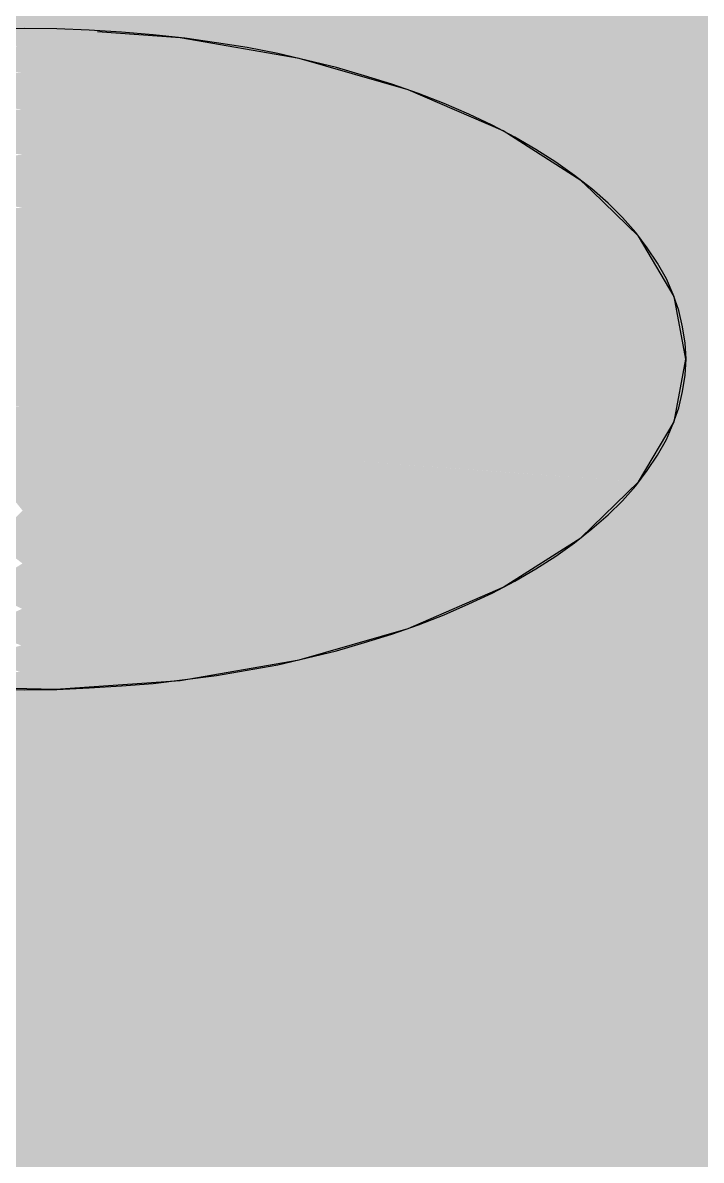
# Model space of a CAD drawing. Extents: x 2108.6 to 2122.7, y 1552.8 to 1562.7.
# Drawn here: x 2120.82063 to 2120.82721, y 1556.80452 to 1556.81553 of the extents above; entities that cross this region are included whole.
import ezdxf

# ---------------------------------------------------------------- set-up
doc = ezdxf.new("R2010")
doc.units = 0
doc.layers.get('0').update_dxf_attribs({"linetype": 'CONTINUOUS'})

# ---------------------------------------------------------------- blocks, each defined once
blk = doc.blocks.new('*U63')
at = {"color": 253, "linetype": 'CONTINUOUS'}
for p, q in [((3547.588, 1190.258), (3545.91, 1190.378)), ((3549.995, 1189.842), (3547.588, 1190.258)), ((3552.201, 1189.206), (3549.995, 1189.842)), ((3554.126, 1188.373), (3552.201, 1189.206)), ((3555.7, 1187.373), (3554.126, 1188.373)), ((3555.925, 1187.155), (3555.7, 1187.373)), ((3556.868, 1186.242), (3555.925, 1187.155)), ((3557.585, 1185.022), (3556.868, 1186.242)), ((3557.827, 1183.755), (3557.585, 1185.022)), ((3557.585, 1182.489), (3557.827, 1183.755)), ((3556.868, 1181.269), (3557.585, 1182.489)), ((3555.7, 1180.138), (3556.868, 1181.269)), ((3554.126, 1179.138), (3555.7, 1180.138)), ((3552.201, 1178.305), (3554.126, 1179.138)), ((3549.995, 1177.669), (3552.201, 1178.305)), ((3547.588, 1177.253), (3549.995, 1177.669)), ((3545.067, 1177.072), (3547.588, 1177.253)), ((3542.523, 1177.133), (3545.067, 1177.072))]:
    blk.add_line(p, q, dxfattribs=at)
at = {"color": 253, "linetype": 'CONTINUOUS', "extrusion": (0, 0, -1)}
for points in [[(-3499.089, 1197.934), (-3582.447, 1190.439), (-3501.896, 1190.439)], [(-3499.089, 1197.934), (-3567.439, 1197.934), (-3582.447, 1190.439)], [(-3501.896, 1190.439), (-3545.067, 1190.439), (-3542.523, 1190.378)], [(-3545.067, 1190.439), (-3582.568, 1190.378), (-3545.91, 1190.378)], [(-3545.067, 1190.439), (-3582.447, 1190.439), (-3582.568, 1190.378)], [(-3545.91, 1190.378), (-3582.81, 1190.258), (-3547.588, 1190.258)], [(-3545.91, 1190.378), (-3582.568, 1190.378), (-3582.81, 1190.258)], [(-3547.588, 1190.258), (-3583.643, 1189.842), (-3549.995, 1189.842)], [(-3547.588, 1190.258), (-3582.81, 1190.258), (-3583.643, 1189.842)], [(-3549.995, 1189.842), (-3584.916, 1189.206), (-3552.201, 1189.206)], [(-3549.995, 1189.842), (-3583.643, 1189.842), (-3584.916, 1189.206)], [(-3552.201, 1189.206), (-3586.584, 1188.373), (-3554.126, 1188.373)], [(-3552.201, 1189.206), (-3584.916, 1189.206), (-3586.584, 1188.373)], [(-3554.126, 1188.373), (-3588.587, 1187.373), (-3555.7, 1187.373)], [(-3554.126, 1188.373), (-3586.584, 1188.373), (-3588.587, 1187.373)], [(-3555.7, 1187.373), (-3589.022, 1187.155), (-3555.925, 1187.155)], [(-3555.7, 1187.373), (-3588.587, 1187.373), (-3589.022, 1187.155)], [(-3555.925, 1187.155), (-3589.868, 1186.242), (-3556.868, 1186.242)], [(-3555.925, 1187.155), (-3589.022, 1187.155), (-3589.868, 1186.242)], [(-3556.868, 1186.242), (-3590.998, 1185.022), (-3557.585, 1185.022)], [(-3556.868, 1186.242), (-3589.868, 1186.242), (-3590.998, 1185.022)], [(-3557.585, 1185.022), (-3592.171, 1183.755), (-3557.827, 1183.755)], [(-3557.585, 1185.022), (-3590.998, 1185.022), (-3592.171, 1183.755)], [(-3557.827, 1183.755), (-3593.344, 1182.489), (-3557.585, 1182.489)], [(-3557.827, 1183.755), (-3592.171, 1183.755), (-3593.344, 1182.489)], [(-3557.585, 1182.489), (-3594.474, 1181.269), (-3556.868, 1181.269)], [(-3557.585, 1182.489), (-3593.344, 1182.489), (-3594.474, 1181.269)], [(-3556.868, 1181.269), (-3595.521, 1180.138), (-3555.7, 1180.138)], [(-3556.868, 1181.269), (-3594.474, 1181.269), (-3595.521, 1180.138)], [(-3555.7, 1180.138), (-3596.447, 1179.138), (-3554.126, 1179.138)], [(-3555.7, 1180.138), (-3595.521, 1180.138), (-3596.447, 1179.138)], [(-3554.126, 1179.138), (-3597.219, 1178.305), (-3552.201, 1178.305)], [(-3554.126, 1179.138), (-3596.447, 1179.138), (-3597.219, 1178.305)], [(-3552.201, 1178.305), (-3597.808, 1177.669), (-3549.995, 1177.669)], [(-3552.201, 1178.305), (-3597.219, 1178.305), (-3597.808, 1177.669)], [(-3549.995, 1177.669), (-3598.193, 1177.253), (-3547.588, 1177.253)], [(-3549.995, 1177.669), (-3597.808, 1177.669), (-3598.193, 1177.253)], [(-3547.588, 1177.253), (-3598.361, 1177.072), (-3545.067, 1177.072)], [(-3547.588, 1177.253), (-3598.193, 1177.253), (-3598.361, 1177.072)], [(-3508.249, 1177.133), (-3545.067, 1177.072), (-3508.283, 1177.072)], [(-3508.249, 1177.133), (-3542.523, 1177.133), (-3545.067, 1177.072)], [(-3508.283, 1177.072), (-3608.987, 1165.598), (-3514.755, 1165.598)], [(-3508.283, 1177.072), (-3598.361, 1177.072), (-3608.987, 1165.598)]]:
    blk.add_solid(points, dxfattribs=at)
blk = doc.blocks.new('*U70')
at = {"color": 253, "linetype": 'CONTINUOUS', "extrusion": (0, 0, -1)}
for points in [[(-3541.528, 1190.258), (-3542.523, 1190.378), (-3544.558, 1190.258)], [(-3545.067, 1190.439), (-3545.91, 1190.378), (-3542.523, 1190.378)], [(-3542.523, 1190.378), (-3545.055, 1190.318), (-3544.558, 1190.258)], [(-3545.055, 1190.318), (-3542.523, 1190.378), (-3545.91, 1190.378)], [(-3545.055, 1190.318), (-3547.588, 1190.258), (-3544.558, 1190.258)], [(-3545.055, 1190.318), (-3545.91, 1190.378), (-3547.588, 1190.258)], [(-3541.528, 1190.258), (-3545.077, 1190.168), (-3544.337, 1190.078)], [(-3541.528, 1190.258), (-3544.558, 1190.258), (-3545.077, 1190.168)], [(-3544.337, 1190.078), (-3545.077, 1190.168), (-3546.481, 1190.078)], [(-3544.558, 1190.258), (-3547.588, 1190.258), (-3545.077, 1190.168)], [(-3545.077, 1190.168), (-3547.588, 1190.258), (-3548.626, 1190.078)], [(-3546.481, 1190.078), (-3545.077, 1190.168), (-3548.626, 1190.078)], [(-3544.502, 1189.842), (-3541.756, 1189.842), (-3542.275, 1189.96)], [(-3542.275, 1189.96), (-3542.534, 1190.019), (-3544.502, 1189.842)], [(-3542.534, 1190.019), (-3544.337, 1190.078), (-3545.021, 1189.96)], [(-3542.534, 1190.019), (-3545.021, 1189.96), (-3544.502, 1189.842)], [(-3546.481, 1190.078), (-3545.021, 1189.96), (-3544.337, 1190.078)], [(-3544.502, 1189.842), (-3545.021, 1189.96), (-3547.249, 1189.842)], [(-3547.508, 1189.901), (-3545.021, 1189.96), (-3548.626, 1190.078)], [(-3546.481, 1190.078), (-3548.626, 1190.078), (-3545.021, 1189.96)], [(-3545.021, 1189.96), (-3547.508, 1189.901), (-3547.249, 1189.842)], [(-3547.508, 1189.901), (-3549.995, 1189.842), (-3547.249, 1189.842)], [(-3547.508, 1189.901), (-3548.626, 1190.078), (-3549.995, 1189.842)], [(-3541.756, 1189.842), (-3544.502, 1189.842), (-3542.009, 1189.769)], [(-3542.009, 1189.769), (-3544.502, 1189.842), (-3545.008, 1189.696)], [(-3542.009, 1189.769), (-3545.008, 1189.696), (-3544.369, 1189.55)], [(-3544.369, 1189.55), (-3545.008, 1189.696), (-3547.688, 1189.55)], [(-3547.249, 1189.842), (-3545.008, 1189.696), (-3544.502, 1189.842)], [(-3545.008, 1189.696), (-3547.249, 1189.842), (-3547.502, 1189.769)], [(-3545.008, 1189.696), (-3547.502, 1189.769), (-3548.008, 1189.623)], [(-3545.008, 1189.696), (-3548.008, 1189.623), (-3547.688, 1189.55)], [(-3547.502, 1189.769), (-3547.249, 1189.842), (-3549.995, 1189.842)], [(-3547.502, 1189.769), (-3549.995, 1189.842), (-3548.008, 1189.623)], [(-3548.008, 1189.623), (-3549.995, 1189.842), (-3551.007, 1189.55)], [(-3541.106, 1189.378), (-3541.348, 1189.464), (-3544.482, 1189.206)], [(-3541.348, 1189.464), (-3544.369, 1189.55), (-3544.966, 1189.378)], [(-3541.348, 1189.464), (-3544.966, 1189.378), (-3544.482, 1189.206)], [(-3547.688, 1189.55), (-3544.966, 1189.378), (-3544.369, 1189.55)], [(-3544.966, 1189.378), (-3547.688, 1189.55), (-3547.986, 1189.464)], [(-3544.966, 1189.378), (-3547.986, 1189.464), (-3548.583, 1189.292)], [(-3548.008, 1189.623), (-3551.007, 1189.55), (-3547.688, 1189.55)], [(-3547.986, 1189.464), (-3547.688, 1189.55), (-3551.007, 1189.55)], [(-3547.986, 1189.464), (-3551.007, 1189.55), (-3548.583, 1189.292)], [(-3548.583, 1189.292), (-3551.007, 1189.55), (-3552.201, 1189.206)], [(-3544.482, 1189.206), (-3540.622, 1189.206), (-3541.106, 1189.378)], [(-3540.622, 1189.206), (-3544.482, 1189.206), (-3540.849, 1189.107)], [(-3540.849, 1189.107), (-3544.482, 1189.206), (-3544.936, 1189.009)], [(-3544.482, 1189.206), (-3544.966, 1189.378), (-3548.341, 1189.206)], [(-3548.341, 1189.206), (-3544.936, 1189.009), (-3544.482, 1189.206)], [(-3544.936, 1189.009), (-3548.341, 1189.206), (-3548.569, 1189.107)], [(-3544.966, 1189.378), (-3548.583, 1189.292), (-3548.341, 1189.206)], [(-3548.583, 1189.292), (-3552.201, 1189.206), (-3548.341, 1189.206)], [(-3548.569, 1189.107), (-3548.341, 1189.206), (-3552.201, 1189.206)], [(-3548.569, 1189.107), (-3552.201, 1189.206), (-3549.023, 1188.91)], [(-3549.023, 1188.91), (-3552.201, 1189.206), (-3553.111, 1188.812)], [(-3540.849, 1189.107), (-3544.936, 1189.009), (-3544.383, 1188.812)], [(-3544.383, 1188.812), (-3544.936, 1189.009), (-3546.565, 1188.812)], [(-3544.936, 1189.009), (-3548.569, 1189.107), (-3549.023, 1188.91)], [(-3546.565, 1188.812), (-3544.936, 1189.009), (-3548.747, 1188.812)], [(-3544.936, 1189.009), (-3549.023, 1188.91), (-3548.747, 1188.812)], [(-3542.582, 1188.647), (-3544.383, 1188.812), (-3544.891, 1188.592)], [(-3546.565, 1188.812), (-3544.891, 1188.592), (-3544.383, 1188.812)], [(-3544.891, 1188.592), (-3548.747, 1188.812), (-3549.001, 1188.702)], [(-3548.747, 1188.812), (-3544.891, 1188.592), (-3546.565, 1188.812)], [(-3549.023, 1188.91), (-3553.111, 1188.812), (-3548.747, 1188.812)], [(-3549.001, 1188.702), (-3548.747, 1188.812), (-3553.111, 1188.812)], [(-3549.001, 1188.702), (-3553.111, 1188.812), (-3549.508, 1188.483)], [(-3549.508, 1188.483), (-3553.111, 1188.812), (-3554.126, 1188.373)], [(-3542.267, 1188.483), (-3540.273, 1188.702), (-3544.471, 1188.373)], [(-3540.273, 1188.702), (-3542.582, 1188.647), (-3544.471, 1188.373)], [(-3544.471, 1188.373), (-3542.058, 1188.373), (-3542.267, 1188.483)], [(-3542.582, 1188.647), (-3544.891, 1188.592), (-3544.471, 1188.373)], [(-3544.471, 1188.373), (-3544.891, 1188.592), (-3546.885, 1188.373)], [(-3547.2, 1188.537), (-3544.891, 1188.592), (-3549.001, 1188.702)], [(-3547.095, 1188.483), (-3546.885, 1188.373), (-3544.891, 1188.592)], [(-3547.095, 1188.483), (-3544.891, 1188.592), (-3547.2, 1188.537)], [(-3549.299, 1188.373), (-3546.885, 1188.373), (-3547.095, 1188.483)], [(-3547.095, 1188.483), (-3547.2, 1188.537), (-3549.299, 1188.373)], [(-3547.2, 1188.537), (-3549.001, 1188.702), (-3549.508, 1188.483)], [(-3547.2, 1188.537), (-3549.508, 1188.483), (-3549.299, 1188.373)], [(-3549.508, 1188.483), (-3554.126, 1188.373), (-3549.299, 1188.373)], [(-3542.152, 1188.313), (-3542.058, 1188.373), (-3544.471, 1188.373)], [(-3542.152, 1188.313), (-3544.471, 1188.373), (-3542.342, 1188.192)], [(-3542.342, 1188.192), (-3544.471, 1188.373), (-3544.85, 1188.132)], [(-3546.885, 1188.373), (-3544.85, 1188.132), (-3544.471, 1188.373)], [(-3547.074, 1188.252), (-3544.85, 1188.132), (-3546.885, 1188.373)], [(-3547.074, 1188.252), (-3547.169, 1188.192), (-3544.85, 1188.132)], [(-3547.074, 1188.252), (-3546.885, 1188.373), (-3549.299, 1188.373)], [(-3547.074, 1188.252), (-3549.299, 1188.373), (-3547.169, 1188.192)], [(-3547.169, 1188.192), (-3549.299, 1188.373), (-3549.488, 1188.252)], [(-3547.169, 1188.192), (-3549.488, 1188.252), (-3547.359, 1188.072)], [(-3547.359, 1188.072), (-3549.488, 1188.252), (-3549.867, 1188.012)], [(-3549.488, 1188.252), (-3549.299, 1188.373), (-3554.126, 1188.373)], [(-3549.488, 1188.252), (-3554.126, 1188.373), (-3549.867, 1188.012)], [(-3549.867, 1188.012), (-3554.126, 1188.373), (-3554.884, 1187.891)], [(-3542.342, 1188.192), (-3544.85, 1188.132), (-3544.391, 1187.891)], [(-3544.391, 1187.891), (-3544.85, 1188.132), (-3547.014, 1187.891)], [(-3544.85, 1188.132), (-3547.169, 1188.192), (-3547.359, 1188.072)], [(-3547.244, 1188.012), (-3547.014, 1187.891), (-3544.85, 1188.132)], [(-3547.244, 1188.012), (-3544.85, 1188.132), (-3547.359, 1188.072)], [(-3547.244, 1188.012), (-3547.359, 1188.072), (-3549.637, 1187.891)], [(-3547.359, 1188.072), (-3549.867, 1188.012), (-3549.637, 1187.891)], [(-3542.074, 1187.697), (-3544.391, 1187.891), (-3544.799, 1187.632)], [(-3547.014, 1187.891), (-3544.799, 1187.632), (-3544.391, 1187.891)], [(-3547.218, 1187.762), (-3544.799, 1187.632), (-3547.014, 1187.891)], [(-3549.637, 1187.891), (-3547.014, 1187.891), (-3547.244, 1188.012)], [(-3547.218, 1187.762), (-3547.014, 1187.891), (-3549.637, 1187.891)], [(-3547.218, 1187.762), (-3549.637, 1187.891), (-3547.32, 1187.697)], [(-3547.32, 1187.697), (-3549.637, 1187.891), (-3549.841, 1187.762)], [(-3549.867, 1188.012), (-3554.884, 1187.891), (-3549.637, 1187.891)], [(-3549.841, 1187.762), (-3549.637, 1187.891), (-3554.884, 1187.891)], [(-3549.841, 1187.762), (-3554.884, 1187.891), (-3550.25, 1187.502)], [(-3550.25, 1187.502), (-3554.884, 1187.891), (-3555.7, 1187.373)], [(-3541.907, 1187.567), (-3544.465, 1187.373), (-3541.824, 1187.502)], [(-3541.907, 1187.567), (-3542.074, 1187.697), (-3544.465, 1187.373)], [(-3542.074, 1187.697), (-3544.799, 1187.632), (-3544.465, 1187.373)], [(-3544.465, 1187.373), (-3544.799, 1187.632), (-3547.274, 1187.373)], [(-3547.218, 1187.762), (-3547.32, 1187.697), (-3544.799, 1187.632)], [(-3544.799, 1187.632), (-3547.32, 1187.697), (-3547.524, 1187.567)], [(-3547.441, 1187.502), (-3547.274, 1187.373), (-3544.799, 1187.632)], [(-3547.441, 1187.502), (-3544.799, 1187.632), (-3547.524, 1187.567)], [(-3547.32, 1187.697), (-3549.841, 1187.762), (-3547.524, 1187.567)], [(-3547.441, 1187.502), (-3547.524, 1187.567), (-3550.083, 1187.373)], [(-3547.524, 1187.567), (-3549.841, 1187.762), (-3550.25, 1187.502)], [(-3547.524, 1187.567), (-3550.25, 1187.502), (-3550.083, 1187.373)], [(-3544.465, 1187.373), (-3541.657, 1187.373), (-3541.824, 1187.502)], [(-3541.728, 1187.304), (-3541.657, 1187.373), (-3544.465, 1187.373)], [(-3541.728, 1187.304), (-3544.465, 1187.373), (-3541.87, 1187.166)], [(-3541.87, 1187.166), (-3544.465, 1187.373), (-3544.75, 1187.097)], [(-3547.274, 1187.373), (-3544.75, 1187.097), (-3544.465, 1187.373)], [(-3547.416, 1187.235), (-3544.75, 1187.097), (-3547.274, 1187.373)], [(-3550.083, 1187.373), (-3547.274, 1187.373), (-3547.441, 1187.502)], [(-3547.416, 1187.235), (-3547.274, 1187.373), (-3550.083, 1187.373)], [(-3547.416, 1187.235), (-3550.083, 1187.373), (-3547.488, 1187.166)], [(-3547.488, 1187.166), (-3550.083, 1187.373), (-3550.225, 1187.235)], [(-3550.25, 1187.502), (-3555.7, 1187.373), (-3550.083, 1187.373)], [(-3550.225, 1187.235), (-3550.083, 1187.373), (-3555.7, 1187.373)], [(-3550.225, 1187.235), (-3555.7, 1187.373), (-3550.51, 1186.959)], [(-3550.51, 1186.959), (-3555.7, 1187.373), (-3556.27, 1186.821)], [(-3541.87, 1187.166), (-3544.75, 1187.097), (-3544.395, 1186.821)], [(-3544.395, 1186.821), (-3544.75, 1187.097), (-3547.364, 1186.821)], [(-3547.416, 1187.235), (-3547.488, 1187.166), (-3544.75, 1187.097)], [(-3544.75, 1187.097), (-3547.488, 1187.166), (-3547.63, 1187.028)], [(-3547.541, 1186.959), (-3547.364, 1186.821), (-3544.75, 1187.097)], [(-3547.541, 1186.959), (-3544.75, 1187.097), (-3547.63, 1187.028)], [(-3547.488, 1187.166), (-3550.225, 1187.235), (-3547.63, 1187.028)], [(-3547.63, 1187.028), (-3550.225, 1187.235), (-3550.51, 1186.959)], [(-3550.332, 1186.821), (-3547.364, 1186.821), (-3547.541, 1186.959)], [(-3547.541, 1186.959), (-3547.63, 1187.028), (-3550.332, 1186.821)], [(-3547.63, 1187.028), (-3550.51, 1186.959), (-3550.332, 1186.821)], [(-3550.332, 1186.821), (-3550.51, 1186.959), (-3553.301, 1186.821)], [(-3553.301, 1186.821), (-3550.51, 1186.959), (-3556.27, 1186.821)], [(-3541.651, 1186.604), (-3544.395, 1186.821), (-3544.694, 1186.532)], [(-3547.364, 1186.821), (-3544.694, 1186.532), (-3544.395, 1186.821)], [(-3547.513, 1186.677), (-3544.694, 1186.532), (-3547.364, 1186.821)], [(-3547.513, 1186.677), (-3547.588, 1186.604), (-3544.694, 1186.532)], [(-3547.513, 1186.677), (-3547.364, 1186.821), (-3550.332, 1186.821)], [(-3547.513, 1186.677), (-3550.332, 1186.821), (-3547.588, 1186.604)], [(-3547.588, 1186.604), (-3550.332, 1186.821), (-3550.482, 1186.677)], [(-3547.588, 1186.604), (-3550.482, 1186.677), (-3547.738, 1186.459)], [(-3547.738, 1186.459), (-3550.482, 1186.677), (-3550.781, 1186.387)], [(-3550.332, 1186.821), (-3553.301, 1186.821), (-3550.482, 1186.677)], [(-3550.482, 1186.677), (-3556.27, 1186.821), (-3550.781, 1186.387)], [(-3553.301, 1186.821), (-3556.27, 1186.821), (-3550.482, 1186.677)], [(-3550.781, 1186.387), (-3556.27, 1186.821), (-3556.868, 1186.242)], [(-3541.419, 1186.315), (-3541.535, 1186.459), (-3544.462, 1186.242)], [(-3544.694, 1186.532), (-3541.535, 1186.459), (-3541.651, 1186.604)], [(-3541.535, 1186.459), (-3544.694, 1186.532), (-3544.462, 1186.242)], [(-3547.621, 1186.315), (-3544.462, 1186.242), (-3544.694, 1186.532)], [(-3544.694, 1186.532), (-3547.588, 1186.604), (-3547.738, 1186.459)], [(-3547.738, 1186.459), (-3547.621, 1186.315), (-3544.694, 1186.532)], [(-3547.738, 1186.459), (-3550.781, 1186.387), (-3547.621, 1186.315)], [(-3541.361, 1186.242), (-3541.419, 1186.315), (-3544.462, 1186.242)], [(-3541.361, 1186.242), (-3544.462, 1186.242), (-3541.405, 1186.167)], [(-3541.405, 1186.167), (-3544.462, 1186.242), (-3541.493, 1186.017)], [(-3541.493, 1186.017), (-3544.462, 1186.242), (-3544.639, 1185.941)], [(-3544.462, 1186.242), (-3547.621, 1186.315), (-3547.563, 1186.242)], [(-3547.608, 1186.167), (-3544.639, 1185.941), (-3544.462, 1186.242)], [(-3544.462, 1186.242), (-3547.563, 1186.242), (-3547.608, 1186.167)], [(-3547.563, 1186.242), (-3547.621, 1186.315), (-3550.665, 1186.242)], [(-3547.563, 1186.242), (-3550.665, 1186.242), (-3547.608, 1186.167)], [(-3547.608, 1186.167), (-3550.665, 1186.242), (-3550.753, 1186.092)], [(-3547.621, 1186.315), (-3550.781, 1186.387), (-3550.665, 1186.242)], [(-3550.781, 1186.387), (-3553.824, 1186.315), (-3550.665, 1186.242)], [(-3550.665, 1186.242), (-3553.824, 1186.315), (-3553.766, 1186.242)], [(-3550.753, 1186.092), (-3550.665, 1186.242), (-3553.81, 1186.167)], [(-3550.665, 1186.242), (-3553.766, 1186.242), (-3553.81, 1186.167)], [(-3550.753, 1186.092), (-3556.868, 1186.242), (-3550.93, 1185.791)], [(-3550.93, 1185.791), (-3556.868, 1186.242), (-3557.221, 1185.64)], [(-3553.766, 1186.242), (-3553.824, 1186.315), (-3556.868, 1186.242)], [(-3553.766, 1186.242), (-3556.868, 1186.242), (-3553.81, 1186.167)], [(-3544.639, 1185.941), (-3541.373, 1185.866), (-3541.493, 1186.017)], [(-3547.696, 1186.017), (-3544.639, 1185.941), (-3547.608, 1186.167)], [(-3544.639, 1185.941), (-3547.696, 1186.017), (-3547.785, 1185.866)], [(-3547.696, 1186.017), (-3547.608, 1186.167), (-3550.753, 1186.092)], [(-3547.696, 1186.017), (-3550.753, 1186.092), (-3547.785, 1185.866)], [(-3547.785, 1185.866), (-3550.753, 1186.092), (-3550.93, 1185.791)], [(-3541.192, 1185.64), (-3541.252, 1185.716), (-3544.398, 1185.64)], [(-3541.252, 1185.716), (-3541.373, 1185.866), (-3544.398, 1185.64)], [(-3541.373, 1185.866), (-3544.639, 1185.941), (-3544.398, 1185.64)], [(-3547.664, 1185.716), (-3544.398, 1185.64), (-3544.639, 1185.941)], [(-3544.398, 1185.64), (-3547.664, 1185.716), (-3547.604, 1185.64)], [(-3547.785, 1185.866), (-3547.664, 1185.716), (-3544.639, 1185.941)], [(-3547.604, 1185.64), (-3547.664, 1185.716), (-3550.81, 1185.64)], [(-3547.785, 1185.866), (-3550.93, 1185.791), (-3547.664, 1185.716)], [(-3547.664, 1185.716), (-3550.93, 1185.791), (-3550.81, 1185.64)], [(-3550.93, 1185.791), (-3554.076, 1185.716), (-3550.81, 1185.64)], [(-3550.81, 1185.64), (-3554.076, 1185.716), (-3554.015, 1185.64)], [(-3554.015, 1185.64), (-3554.076, 1185.716), (-3557.221, 1185.64)], [(-3541.192, 1185.64), (-3544.398, 1185.64), (-3541.237, 1185.563)], [(-3541.237, 1185.563), (-3544.398, 1185.64), (-3541.328, 1185.408)], [(-3541.328, 1185.408), (-3544.398, 1185.64), (-3544.58, 1185.331)], [(-3547.649, 1185.563), (-3544.58, 1185.331), (-3544.398, 1185.64)], [(-3544.398, 1185.64), (-3547.604, 1185.64), (-3547.649, 1185.563)], [(-3547.74, 1185.408), (-3544.58, 1185.331), (-3547.649, 1185.563)], [(-3547.604, 1185.64), (-3550.81, 1185.64), (-3547.649, 1185.563)], [(-3547.649, 1185.563), (-3550.81, 1185.64), (-3550.901, 1185.486)], [(-3547.74, 1185.408), (-3547.649, 1185.563), (-3550.901, 1185.486)], [(-3547.74, 1185.408), (-3550.901, 1185.486), (-3547.831, 1185.254)], [(-3547.831, 1185.254), (-3550.901, 1185.486), (-3551.082, 1185.176)], [(-3550.901, 1185.486), (-3550.81, 1185.64), (-3554.061, 1185.563)], [(-3550.81, 1185.64), (-3554.015, 1185.64), (-3554.061, 1185.563)], [(-3550.901, 1185.486), (-3557.221, 1185.64), (-3551.082, 1185.176)], [(-3551.082, 1185.176), (-3557.221, 1185.64), (-3557.585, 1185.022)], [(-3554.015, 1185.64), (-3557.221, 1185.64), (-3554.061, 1185.563)], [(-3541.209, 1185.099), (-3541.269, 1185.254), (-3544.46, 1185.022)], [(-3544.58, 1185.331), (-3541.269, 1185.254), (-3541.328, 1185.408)], [(-3541.269, 1185.254), (-3544.58, 1185.331), (-3544.46, 1185.022)], [(-3547.771, 1185.099), (-3544.46, 1185.022), (-3544.58, 1185.331)], [(-3544.58, 1185.331), (-3547.74, 1185.408), (-3547.831, 1185.254)], [(-3547.831, 1185.254), (-3547.771, 1185.099), (-3544.58, 1185.331)], [(-3547.831, 1185.254), (-3551.082, 1185.176), (-3547.771, 1185.099)], [(-3541.179, 1185.022), (-3541.209, 1185.099), (-3544.46, 1185.022)], [(-3544.46, 1185.022), (-3547.771, 1185.099), (-3547.741, 1185.022)], [(-3547.741, 1185.022), (-3547.771, 1185.099), (-3551.023, 1185.022)], [(-3547.771, 1185.099), (-3551.082, 1185.176), (-3551.023, 1185.022)], [(-3551.023, 1185.022), (-3551.082, 1185.176), (-3557.585, 1185.022)], [(-3541.179, 1185.022), (-3544.46, 1185.022), (-3541.194, 1184.943)], [(-3541.194, 1184.943), (-3544.46, 1185.022), (-3541.224, 1184.785)], [(-3541.224, 1184.785), (-3544.46, 1185.022), (-3544.521, 1184.707)], [(-3547.757, 1184.943), (-3544.521, 1184.707), (-3544.46, 1185.022)], [(-3544.46, 1185.022), (-3547.741, 1185.022), (-3547.757, 1184.943)], [(-3547.787, 1184.785), (-3544.521, 1184.707), (-3547.757, 1184.943)], [(-3547.741, 1185.022), (-3551.023, 1185.022), (-3547.757, 1184.943)], [(-3547.757, 1184.943), (-3551.023, 1185.022), (-3551.053, 1184.864)], [(-3547.787, 1184.785), (-3547.757, 1184.943), (-3551.053, 1184.864)], [(-3547.787, 1184.785), (-3551.053, 1184.864), (-3547.817, 1184.628)], [(-3547.817, 1184.628), (-3551.053, 1184.864), (-3551.113, 1184.549)], [(-3551.023, 1185.022), (-3557.585, 1185.022), (-3551.053, 1184.864)], [(-3551.053, 1184.864), (-3557.585, 1185.022), (-3551.113, 1184.549)], [(-3551.113, 1184.549), (-3557.585, 1185.022), (-3557.706, 1184.391)], [(-3541.103, 1184.47), (-3541.163, 1184.628), (-3544.399, 1184.391)], [(-3544.521, 1184.707), (-3541.163, 1184.628), (-3541.224, 1184.785)], [(-3541.163, 1184.628), (-3544.521, 1184.707), (-3544.399, 1184.391)], [(-3547.756, 1184.47), (-3544.399, 1184.391), (-3544.521, 1184.707)], [(-3544.521, 1184.707), (-3547.787, 1184.785), (-3547.817, 1184.628)], [(-3547.817, 1184.628), (-3547.756, 1184.47), (-3544.521, 1184.707)], [(-3547.817, 1184.628), (-3551.113, 1184.549), (-3547.756, 1184.47)], [(-3541.072, 1184.391), (-3541.103, 1184.47), (-3544.399, 1184.391)], [(-3541.072, 1184.391), (-3544.399, 1184.391), (-3541.087, 1184.312)], [(-3541.087, 1184.312), (-3544.399, 1184.391), (-3541.118, 1184.153)], [(-3541.118, 1184.153), (-3544.399, 1184.391), (-3544.46, 1184.073)], [(-3544.399, 1184.391), (-3547.756, 1184.47), (-3547.726, 1184.391)], [(-3547.741, 1184.312), (-3544.46, 1184.073), (-3544.399, 1184.391)], [(-3544.399, 1184.391), (-3547.726, 1184.391), (-3547.741, 1184.312)], [(-3547.726, 1184.391), (-3547.756, 1184.47), (-3551.052, 1184.391)], [(-3547.726, 1184.391), (-3551.052, 1184.391), (-3547.741, 1184.312)], [(-3547.741, 1184.312), (-3551.052, 1184.391), (-3551.083, 1184.232)], [(-3547.756, 1184.47), (-3551.113, 1184.549), (-3551.052, 1184.391)], [(-3551.052, 1184.391), (-3551.113, 1184.549), (-3557.706, 1184.391)], [(-3551.052, 1184.391), (-3557.706, 1184.391), (-3551.083, 1184.232)], [(-3551.083, 1184.232), (-3557.706, 1184.391), (-3551.144, 1183.914)], [(-3551.144, 1183.914), (-3557.706, 1184.391), (-3557.827, 1183.755)], [(-3544.46, 1184.073), (-3541.118, 1183.994), (-3541.118, 1184.153)], [(-3547.771, 1184.153), (-3544.46, 1184.073), (-3547.741, 1184.312)], [(-3544.46, 1184.073), (-3547.771, 1184.153), (-3547.802, 1183.994)], [(-3547.771, 1184.153), (-3547.741, 1184.312), (-3551.083, 1184.232)], [(-3547.771, 1184.153), (-3551.083, 1184.232), (-3547.802, 1183.994)], [(-3547.802, 1183.994), (-3551.083, 1184.232), (-3551.144, 1183.914)], [(-3541.118, 1183.994), (-3544.46, 1184.073), (-3544.46, 1183.755)], [(-3541.118, 1183.835), (-3541.118, 1183.994), (-3544.46, 1183.755)], [(-3544.46, 1184.073), (-3547.802, 1183.994), (-3544.46, 1183.755)], [(-3547.802, 1183.835), (-3544.46, 1183.755), (-3547.802, 1183.994)], [(-3551.144, 1183.914), (-3547.802, 1183.835), (-3547.802, 1183.994)], [(-3547.802, 1183.835), (-3551.144, 1183.914), (-3551.144, 1183.755)], [(-3551.144, 1183.755), (-3551.144, 1183.914), (-3557.827, 1183.755)], [(-3541.072, 1183.517), (-3541.103, 1183.676), (-3544.399, 1183.437)], [(-3541.103, 1183.676), (-3544.46, 1183.755), (-3544.399, 1183.437)], [(-3541.118, 1183.755), (-3544.46, 1183.755), (-3541.103, 1183.676)], [(-3541.118, 1183.755), (-3541.118, 1183.835), (-3544.46, 1183.755)], [(-3544.399, 1183.437), (-3544.46, 1183.755), (-3547.756, 1183.517)], [(-3544.46, 1183.755), (-3547.802, 1183.835), (-3547.802, 1183.755)], [(-3547.786, 1183.676), (-3547.756, 1183.517), (-3544.46, 1183.755)], [(-3544.46, 1183.755), (-3547.802, 1183.755), (-3547.786, 1183.676)], [(-3551.113, 1183.596), (-3547.756, 1183.517), (-3547.786, 1183.676)], [(-3547.786, 1183.676), (-3551.144, 1183.755), (-3551.113, 1183.596)], [(-3547.802, 1183.755), (-3551.144, 1183.755), (-3547.786, 1183.676)], [(-3547.802, 1183.755), (-3547.802, 1183.835), (-3551.144, 1183.755)], [(-3551.113, 1183.596), (-3557.827, 1183.755), (-3557.706, 1183.119)], [(-3551.144, 1183.755), (-3557.827, 1183.755), (-3551.113, 1183.596)], [(-3544.399, 1183.437), (-3541.072, 1183.358), (-3541.072, 1183.517)], [(-3541.072, 1183.358), (-3544.399, 1183.437), (-3544.399, 1183.119)], [(-3547.726, 1183.358), (-3544.399, 1183.437), (-3547.756, 1183.517)], [(-3544.399, 1183.437), (-3547.726, 1183.358), (-3544.399, 1183.119)], [(-3547.726, 1183.358), (-3547.756, 1183.517), (-3551.052, 1183.278)], [(-3547.756, 1183.517), (-3551.113, 1183.596), (-3551.052, 1183.278)], [(-3551.052, 1183.278), (-3551.113, 1183.596), (-3557.706, 1183.119)], [(-3541.072, 1183.199), (-3541.072, 1183.358), (-3544.399, 1183.119)], [(-3541.072, 1183.119), (-3541.072, 1183.199), (-3544.399, 1183.119)], [(-3547.726, 1183.199), (-3544.399, 1183.119), (-3547.726, 1183.358)], [(-3544.399, 1183.119), (-3547.726, 1183.199), (-3547.726, 1183.119)], [(-3551.052, 1183.278), (-3547.726, 1183.199), (-3547.726, 1183.358)], [(-3547.726, 1183.199), (-3551.052, 1183.278), (-3551.052, 1183.119)], [(-3547.726, 1183.119), (-3547.726, 1183.199), (-3551.052, 1183.119)], [(-3551.052, 1183.119), (-3551.052, 1183.278), (-3557.706, 1183.119)], [(-3541.057, 1183.041), (-3544.399, 1183.119), (-3544.339, 1182.804)], [(-3541.072, 1183.119), (-3544.399, 1183.119), (-3541.057, 1183.041)], [(-3544.339, 1182.804), (-3544.399, 1183.119), (-3547.68, 1182.883)], [(-3547.711, 1183.041), (-3547.68, 1182.883), (-3544.399, 1183.119)], [(-3544.399, 1183.119), (-3547.726, 1183.119), (-3547.711, 1183.041)], [(-3551.022, 1182.962), (-3547.68, 1182.883), (-3547.711, 1183.041)], [(-3547.68, 1182.883), (-3551.022, 1182.962), (-3550.962, 1182.647)], [(-3547.711, 1183.041), (-3551.052, 1183.119), (-3551.022, 1182.962)], [(-3547.726, 1183.119), (-3551.052, 1183.119), (-3547.711, 1183.041)], [(-3551.022, 1182.962), (-3554.304, 1182.725), (-3550.962, 1182.647)], [(-3551.022, 1182.962), (-3551.052, 1183.119), (-3554.364, 1183.041)], [(-3551.022, 1182.962), (-3554.364, 1183.041), (-3554.304, 1182.725)], [(-3554.364, 1183.041), (-3551.052, 1183.119), (-3557.706, 1183.119)], [(-3554.304, 1182.725), (-3557.706, 1183.119), (-3557.585, 1182.489)], [(-3554.364, 1183.041), (-3557.706, 1183.119), (-3554.304, 1182.725)], [(-3541.149, 1182.568), (-3544.339, 1182.804), (-3544.46, 1182.489)], [(-3547.65, 1182.725), (-3544.339, 1182.804), (-3547.68, 1182.883)], [(-3544.339, 1182.804), (-3547.65, 1182.725), (-3544.46, 1182.489)], [(-3547.711, 1182.568), (-3544.46, 1182.489), (-3547.65, 1182.725)], [(-3547.65, 1182.725), (-3547.68, 1182.883), (-3550.962, 1182.647)], [(-3550.962, 1182.647), (-3547.711, 1182.568), (-3547.65, 1182.725)], [(-3550.962, 1182.647), (-3554.304, 1182.725), (-3554.274, 1182.568)], [(-3554.274, 1182.568), (-3554.304, 1182.725), (-3557.585, 1182.489)], [(-3541.179, 1182.489), (-3541.149, 1182.568), (-3544.46, 1182.489)], [(-3544.46, 1182.489), (-3547.711, 1182.568), (-3547.741, 1182.489)], [(-3547.711, 1182.568), (-3550.962, 1182.647), (-3551.023, 1182.489)], [(-3547.741, 1182.489), (-3547.711, 1182.568), (-3551.023, 1182.489)], [(-3550.962, 1182.647), (-3554.274, 1182.568), (-3551.023, 1182.489)], [(-3554.274, 1182.568), (-3557.585, 1182.489), (-3551.023, 1182.489)], [(-3541.134, 1182.412), (-3544.46, 1182.489), (-3544.278, 1182.18)], [(-3541.179, 1182.489), (-3544.46, 1182.489), (-3541.134, 1182.412)], [(-3544.278, 1182.18), (-3544.46, 1182.489), (-3547.605, 1182.257)], [(-3547.696, 1182.412), (-3547.605, 1182.257), (-3544.46, 1182.489)], [(-3544.46, 1182.489), (-3547.741, 1182.489), (-3547.696, 1182.412)], [(-3550.932, 1182.334), (-3547.605, 1182.257), (-3547.696, 1182.412)], [(-3547.605, 1182.257), (-3550.932, 1182.334), (-3550.75, 1182.025)], [(-3547.696, 1182.412), (-3551.023, 1182.489), (-3550.932, 1182.334)], [(-3547.741, 1182.489), (-3551.023, 1182.489), (-3547.696, 1182.412)], [(-3550.932, 1182.334), (-3554.077, 1182.102), (-3550.75, 1182.025)], [(-3550.932, 1182.334), (-3551.023, 1182.489), (-3554.258, 1182.412)], [(-3550.932, 1182.334), (-3554.258, 1182.412), (-3557.221, 1181.87)], [(-3554.258, 1182.412), (-3551.023, 1182.489), (-3557.585, 1182.489)], [(-3554.258, 1182.412), (-3557.585, 1182.489), (-3557.221, 1181.87)], [(-3541.162, 1181.948), (-3544.278, 1182.18), (-3544.398, 1181.87)], [(-3547.514, 1182.102), (-3544.278, 1182.18), (-3547.605, 1182.257)], [(-3544.278, 1182.18), (-3547.514, 1182.102), (-3544.398, 1181.87)], [(-3547.574, 1181.948), (-3544.398, 1181.87), (-3547.514, 1182.102)], [(-3547.514, 1182.102), (-3547.605, 1182.257), (-3550.75, 1182.025)], [(-3550.75, 1182.025), (-3547.574, 1181.948), (-3547.514, 1182.102)], [(-3550.75, 1182.025), (-3554.077, 1182.102), (-3553.986, 1181.948)], [(-3553.986, 1181.948), (-3554.077, 1182.102), (-3557.221, 1181.87)], [(-3541.148, 1181.795), (-3544.398, 1181.87), (-3544.221, 1181.57)], [(-3541.192, 1181.87), (-3544.398, 1181.87), (-3541.148, 1181.795)], [(-3541.192, 1181.87), (-3541.162, 1181.948), (-3544.398, 1181.87)], [(-3544.221, 1181.57), (-3544.398, 1181.87), (-3547.471, 1181.645)], [(-3544.398, 1181.87), (-3547.574, 1181.948), (-3547.604, 1181.87)], [(-3547.559, 1181.795), (-3547.471, 1181.645), (-3544.398, 1181.87)], [(-3544.398, 1181.87), (-3547.604, 1181.87), (-3547.559, 1181.795)], [(-3547.559, 1181.795), (-3550.81, 1181.87), (-3550.721, 1181.72)], [(-3547.604, 1181.87), (-3550.81, 1181.87), (-3547.559, 1181.795)], [(-3547.574, 1181.948), (-3550.75, 1182.025), (-3550.81, 1181.87)], [(-3547.604, 1181.87), (-3547.574, 1181.948), (-3550.81, 1181.87)], [(-3550.721, 1181.72), (-3550.81, 1181.87), (-3553.971, 1181.795)], [(-3550.75, 1182.025), (-3553.986, 1181.948), (-3550.81, 1181.87)], [(-3550.81, 1181.87), (-3553.986, 1181.948), (-3554.015, 1181.87)], [(-3550.81, 1181.87), (-3554.015, 1181.87), (-3553.971, 1181.795)], [(-3553.971, 1181.795), (-3557.221, 1181.87), (-3556.868, 1181.269)], [(-3554.015, 1181.87), (-3557.221, 1181.87), (-3553.971, 1181.795)], [(-3554.015, 1181.87), (-3553.986, 1181.948), (-3557.221, 1181.87)], [(-3541.3, 1181.344), (-3544.221, 1181.57), (-3544.462, 1181.269)], [(-3547.383, 1181.494), (-3544.221, 1181.57), (-3547.471, 1181.645)], [(-3544.221, 1181.57), (-3547.383, 1181.494), (-3544.462, 1181.269)], [(-3547.383, 1181.494), (-3547.471, 1181.645), (-3550.544, 1181.419)], [(-3550.721, 1181.72), (-3547.471, 1181.645), (-3547.559, 1181.795)], [(-3547.471, 1181.645), (-3550.721, 1181.72), (-3550.544, 1181.419)], [(-3550.721, 1181.72), (-3553.794, 1181.494), (-3550.544, 1181.419)], [(-3550.721, 1181.72), (-3553.971, 1181.795), (-3556.868, 1181.269)], [(-3541.361, 1181.269), (-3541.3, 1181.344), (-3544.462, 1181.269)], [(-3547.503, 1181.344), (-3544.462, 1181.269), (-3547.383, 1181.494)], [(-3544.462, 1181.269), (-3547.503, 1181.344), (-3547.563, 1181.269)], [(-3550.544, 1181.419), (-3547.503, 1181.344), (-3547.383, 1181.494)], [(-3547.503, 1181.344), (-3550.544, 1181.419), (-3550.665, 1181.269)], [(-3547.563, 1181.269), (-3547.503, 1181.344), (-3550.665, 1181.269)], [(-3550.544, 1181.419), (-3553.794, 1181.494), (-3553.706, 1181.344)], [(-3550.544, 1181.419), (-3553.706, 1181.344), (-3550.665, 1181.269)], [(-3550.665, 1181.269), (-3553.706, 1181.344), (-3553.766, 1181.269)], [(-3553.706, 1181.344), (-3553.794, 1181.494), (-3556.868, 1181.269)], [(-3553.766, 1181.269), (-3553.706, 1181.344), (-3556.868, 1181.269)], [(-3541.361, 1181.269), (-3544.462, 1181.269), (-3544.163, 1180.979)], [(-3547.19, 1180.907), (-3544.163, 1180.979), (-3544.462, 1181.269)], [(-3547.339, 1181.051), (-3544.462, 1181.269), (-3547.414, 1181.124)], [(-3547.339, 1181.051), (-3547.19, 1180.907), (-3544.462, 1181.269)], [(-3547.414, 1181.124), (-3544.462, 1181.269), (-3547.563, 1181.269)], [(-3547.339, 1181.051), (-3547.414, 1181.124), (-3550.216, 1180.834)], [(-3547.414, 1181.124), (-3547.563, 1181.269), (-3550.366, 1180.979)], [(-3547.414, 1181.124), (-3550.366, 1180.979), (-3550.216, 1180.834)], [(-3547.563, 1181.269), (-3550.665, 1181.269), (-3550.366, 1180.979)], [(-3553.318, 1180.834), (-3550.366, 1180.979), (-3550.665, 1181.269)], [(-3553.318, 1180.834), (-3550.665, 1181.269), (-3556.27, 1180.689)], [(-3550.665, 1181.269), (-3553.766, 1181.269), (-3556.27, 1180.689)], [(-3553.766, 1181.269), (-3556.868, 1181.269), (-3556.27, 1180.689)], [(-3544.163, 1180.979), (-3547.19, 1180.907), (-3544.395, 1180.689)], [(-3547.306, 1180.762), (-3544.395, 1180.689), (-3547.19, 1180.907)], [(-3547.339, 1181.051), (-3550.216, 1180.834), (-3547.19, 1180.907)], [(-3550.216, 1180.834), (-3547.306, 1180.762), (-3547.19, 1180.907)], [(-3550.216, 1180.834), (-3550.366, 1180.979), (-3553.243, 1180.762)], [(-3550.366, 1180.979), (-3553.318, 1180.834), (-3553.243, 1180.762)], [(-3547.008, 1180.345), (-3544.111, 1180.414), (-3544.395, 1180.689)], [(-3544.395, 1180.689), (-3547.306, 1180.762), (-3547.364, 1180.689)], [(-3547.15, 1180.483), (-3544.395, 1180.689), (-3547.222, 1180.552)], [(-3547.15, 1180.483), (-3547.008, 1180.345), (-3544.395, 1180.689)], [(-3547.222, 1180.552), (-3544.395, 1180.689), (-3547.364, 1180.689)], [(-3547.222, 1180.552), (-3547.364, 1180.689), (-3550.048, 1180.414)], [(-3547.306, 1180.762), (-3550.216, 1180.834), (-3550.332, 1180.689)], [(-3547.364, 1180.689), (-3547.306, 1180.762), (-3550.332, 1180.689)], [(-3547.364, 1180.689), (-3550.332, 1180.689), (-3550.048, 1180.414)], [(-3552.874, 1180.276), (-3550.048, 1180.414), (-3550.332, 1180.689)], [(-3550.216, 1180.834), (-3553.243, 1180.762), (-3550.332, 1180.689)], [(-3550.332, 1180.689), (-3553.243, 1180.762), (-3553.301, 1180.689)], [(-3552.874, 1180.276), (-3550.332, 1180.689), (-3555.7, 1180.138)], [(-3550.332, 1180.689), (-3553.301, 1180.689), (-3555.7, 1180.138)], [(-3553.318, 1180.834), (-3556.27, 1180.689), (-3553.243, 1180.762)], [(-3553.301, 1180.689), (-3553.243, 1180.762), (-3556.27, 1180.689)], [(-3553.301, 1180.689), (-3556.27, 1180.689), (-3555.7, 1180.138)], [(-3547.15, 1180.483), (-3549.906, 1180.276), (-3547.008, 1180.345)], [(-3547.15, 1180.483), (-3547.222, 1180.552), (-3549.906, 1180.276)], [(-3547.222, 1180.552), (-3550.048, 1180.414), (-3549.906, 1180.276)], [(-3541.657, 1180.138), (-3544.111, 1180.414), (-3544.465, 1180.138)], [(-3544.111, 1180.414), (-3547.008, 1180.345), (-3544.465, 1180.138)], [(-3547.185, 1180.207), (-3544.465, 1180.138), (-3547.008, 1180.345)], [(-3547.185, 1180.207), (-3547.274, 1180.138), (-3544.465, 1180.138)], [(-3549.906, 1180.276), (-3547.185, 1180.207), (-3547.008, 1180.345)], [(-3547.185, 1180.207), (-3549.906, 1180.276), (-3547.274, 1180.138)], [(-3547.274, 1180.138), (-3549.906, 1180.276), (-3550.083, 1180.138)], [(-3549.906, 1180.276), (-3550.048, 1180.414), (-3552.803, 1180.207)], [(-3549.906, 1180.276), (-3552.803, 1180.207), (-3550.083, 1180.138)], [(-3550.048, 1180.414), (-3552.874, 1180.276), (-3552.803, 1180.207)], [(-3552.803, 1180.207), (-3555.7, 1180.138), (-3550.083, 1180.138)], [(-3552.874, 1180.276), (-3555.7, 1180.138), (-3552.803, 1180.207)], [(-3541.657, 1180.138), (-3544.465, 1180.138), (-3544.057, 1179.879)], [(-3546.764, 1179.814), (-3544.057, 1179.879), (-3544.465, 1180.138)], [(-3546.968, 1179.944), (-3544.465, 1180.138), (-3547.07, 1180.008)], [(-3546.968, 1179.944), (-3546.764, 1179.814), (-3544.465, 1180.138)], [(-3547.07, 1180.008), (-3544.465, 1180.138), (-3547.274, 1180.138)], [(-3546.968, 1179.944), (-3547.07, 1180.008), (-3549.47, 1179.749)], [(-3547.07, 1180.008), (-3547.274, 1180.138), (-3549.675, 1179.879)], [(-3547.07, 1180.008), (-3549.675, 1179.879), (-3549.47, 1179.749)], [(-3547.274, 1180.138), (-3550.083, 1180.138), (-3549.675, 1179.879)], [(-3549.675, 1179.879), (-3550.083, 1180.138), (-3554.884, 1179.619)], [(-3550.083, 1180.138), (-3555.7, 1180.138), (-3554.884, 1179.619)], [(-3544.057, 1179.879), (-3546.764, 1179.814), (-3544.391, 1179.619)], [(-3546.931, 1179.684), (-3544.391, 1179.619), (-3546.764, 1179.814)], [(-3546.968, 1179.944), (-3549.47, 1179.749), (-3546.764, 1179.814)], [(-3549.47, 1179.749), (-3546.931, 1179.684), (-3546.764, 1179.814)], [(-3546.931, 1179.684), (-3549.47, 1179.749), (-3547.014, 1179.619)], [(-3547.014, 1179.619), (-3549.47, 1179.749), (-3549.637, 1179.619)], [(-3549.47, 1179.749), (-3549.675, 1179.879), (-3552.177, 1179.684)], [(-3549.47, 1179.749), (-3552.177, 1179.684), (-3549.637, 1179.619)], [(-3552.177, 1179.684), (-3549.675, 1179.879), (-3554.884, 1179.619)], [(-3546.54, 1179.319), (-3544.012, 1179.379), (-3544.391, 1179.619)], [(-3546.931, 1179.684), (-3547.014, 1179.619), (-3544.391, 1179.619)], [(-3546.73, 1179.439), (-3544.391, 1179.619), (-3546.825, 1179.499)], [(-3546.73, 1179.439), (-3546.54, 1179.319), (-3544.391, 1179.619)], [(-3546.825, 1179.499), (-3544.391, 1179.619), (-3547.014, 1179.619)], [(-3546.73, 1179.439), (-3546.825, 1179.499), (-3549.069, 1179.258)], [(-3546.825, 1179.499), (-3547.014, 1179.619), (-3549.258, 1179.379)], [(-3546.825, 1179.499), (-3549.258, 1179.379), (-3549.069, 1179.258)], [(-3547.014, 1179.619), (-3549.637, 1179.619), (-3549.258, 1179.379)], [(-3549.258, 1179.379), (-3549.637, 1179.619), (-3554.126, 1179.138)], [(-3552.177, 1179.684), (-3554.884, 1179.619), (-3549.637, 1179.619)], [(-3549.637, 1179.619), (-3554.884, 1179.619), (-3554.126, 1179.138)], [(-3542.058, 1179.138), (-3544.012, 1179.379), (-3544.471, 1179.138)], [(-3544.012, 1179.379), (-3546.54, 1179.319), (-3544.471, 1179.138)], [(-3546.77, 1179.198), (-3544.471, 1179.138), (-3546.54, 1179.319)], [(-3546.73, 1179.439), (-3549.069, 1179.258), (-3546.54, 1179.319)], [(-3549.069, 1179.258), (-3546.77, 1179.198), (-3546.54, 1179.319)], [(-3549.258, 1179.379), (-3554.126, 1179.138), (-3549.069, 1179.258)], [(-3542.058, 1179.138), (-3544.471, 1179.138), (-3543.964, 1178.918)], [(-3546.25, 1178.864), (-3543.964, 1178.918), (-3544.471, 1179.138)], [(-3546.77, 1179.198), (-3546.885, 1179.138), (-3544.471, 1179.138)], [(-3544.471, 1179.138), (-3546.631, 1179.028), (-3548.537, 1178.809)], [(-3548.537, 1178.809), (-3546.25, 1178.864), (-3544.471, 1179.138)], [(-3546.631, 1179.028), (-3544.471, 1179.138), (-3546.885, 1179.138)], [(-3546.631, 1179.028), (-3546.885, 1179.138), (-3548.791, 1178.918)], [(-3546.77, 1179.198), (-3549.069, 1179.258), (-3546.885, 1179.138)], [(-3546.885, 1179.138), (-3549.069, 1179.258), (-3549.299, 1179.138)], [(-3546.885, 1179.138), (-3549.299, 1179.138), (-3548.791, 1178.918)], [(-3548.791, 1178.918), (-3549.299, 1179.138), (-3553.111, 1178.699)], [(-3549.299, 1179.138), (-3549.069, 1179.258), (-3554.126, 1179.138)], [(-3549.299, 1179.138), (-3554.126, 1179.138), (-3553.111, 1178.699)], [(-3543.964, 1178.918), (-3546.25, 1178.864), (-3544.383, 1178.699)], [(-3546.25, 1178.864), (-3548.537, 1178.809), (-3544.383, 1178.699)], [(-3544.383, 1178.699), (-3548.537, 1178.809), (-3546.565, 1178.699)], [(-3546.565, 1178.699), (-3548.537, 1178.809), (-3548.747, 1178.699)], [(-3546.631, 1179.028), (-3548.791, 1178.918), (-3548.537, 1178.809)], [(-3548.791, 1178.918), (-3553.111, 1178.699), (-3548.537, 1178.809)], [(-3548.747, 1178.699), (-3548.537, 1178.809), (-3553.111, 1178.699)], [(-3548.065, 1178.404), (-3543.928, 1178.502), (-3544.383, 1178.699)], [(-3544.383, 1178.699), (-3548.292, 1178.502), (-3548.065, 1178.404)], [(-3544.383, 1178.699), (-3546.565, 1178.699), (-3548.292, 1178.502)], [(-3546.565, 1178.699), (-3548.747, 1178.699), (-3548.292, 1178.502)], [(-3548.292, 1178.502), (-3548.747, 1178.699), (-3552.201, 1178.305)], [(-3548.747, 1178.699), (-3553.111, 1178.699), (-3552.201, 1178.305)], [(-3540.622, 1178.305), (-3543.928, 1178.502), (-3544.482, 1178.305)], [(-3543.928, 1178.502), (-3548.065, 1178.404), (-3544.482, 1178.305)], [(-3544.482, 1178.305), (-3548.065, 1178.404), (-3548.341, 1178.305)], [(-3548.292, 1178.502), (-3552.201, 1178.305), (-3548.065, 1178.404)], [(-3548.341, 1178.305), (-3548.065, 1178.404), (-3552.201, 1178.305)], [(-3540.622, 1178.305), (-3544.482, 1178.305), (-3543.885, 1178.133)], [(-3547.446, 1178.047), (-3543.885, 1178.133), (-3544.482, 1178.305)], [(-3543.885, 1178.133), (-3547.446, 1178.047), (-3544.369, 1177.961)], [(-3544.482, 1178.305), (-3547.744, 1178.133), (-3547.446, 1178.047)], [(-3547.744, 1178.133), (-3544.482, 1178.305), (-3548.341, 1178.305)], [(-3547.744, 1178.133), (-3551.007, 1177.961), (-3547.446, 1178.047)], [(-3547.744, 1178.133), (-3548.341, 1178.305), (-3551.007, 1177.961)], [(-3548.341, 1178.305), (-3552.201, 1178.305), (-3551.007, 1177.961)], [(-3546.929, 1177.742), (-3543.863, 1177.815), (-3544.369, 1177.961)], [(-3544.369, 1177.961), (-3547.446, 1178.047), (-3547.688, 1177.961)], [(-3544.369, 1177.961), (-3547.182, 1177.815), (-3546.929, 1177.742)], [(-3547.182, 1177.815), (-3544.369, 1177.961), (-3547.688, 1177.961)], [(-3547.182, 1177.815), (-3547.688, 1177.961), (-3549.995, 1177.669)], [(-3547.688, 1177.961), (-3547.446, 1178.047), (-3551.007, 1177.961)], [(-3547.688, 1177.961), (-3551.007, 1177.961), (-3549.995, 1177.669)], [(-3541.756, 1177.669), (-3543.863, 1177.815), (-3544.502, 1177.669)], [(-3541.756, 1177.669), (-3544.502, 1177.669), (-3543.818, 1177.551)], [(-3546.222, 1177.492), (-3543.818, 1177.551), (-3544.502, 1177.669)], [(-3543.863, 1177.815), (-3546.929, 1177.742), (-3544.502, 1177.669)], [(-3544.502, 1177.669), (-3546.929, 1177.742), (-3547.249, 1177.669)], [(-3546.222, 1177.492), (-3544.502, 1177.669), (-3548.626, 1177.432)], [(-3544.502, 1177.669), (-3547.249, 1177.669), (-3548.626, 1177.432)], [(-3547.182, 1177.815), (-3549.995, 1177.669), (-3546.929, 1177.742)], [(-3547.249, 1177.669), (-3546.929, 1177.742), (-3549.995, 1177.669)], [(-3547.249, 1177.669), (-3549.995, 1177.669), (-3548.626, 1177.432)], [(-3543.818, 1177.551), (-3546.222, 1177.492), (-3544.337, 1177.432)], [(-3543.818, 1177.343), (-3544.337, 1177.432), (-3547.588, 1177.253)], [(-3544.337, 1177.432), (-3546.222, 1177.492), (-3546.481, 1177.432)], [(-3544.337, 1177.432), (-3546.481, 1177.432), (-3547.588, 1177.253)], [(-3546.481, 1177.432), (-3546.222, 1177.492), (-3548.626, 1177.432)], [(-3546.481, 1177.432), (-3548.626, 1177.432), (-3547.588, 1177.253)], [(-3541.528, 1177.253), (-3543.818, 1177.343), (-3544.558, 1177.253)], [(-3543.719, 1177.193), (-3541.528, 1177.253), (-3544.558, 1177.253)], [(-3543.719, 1177.193), (-3544.558, 1177.253), (-3545.91, 1177.133)], [(-3544.558, 1177.253), (-3543.818, 1177.343), (-3547.588, 1177.253)], [(-3544.558, 1177.253), (-3547.588, 1177.253), (-3545.91, 1177.133)], [(-3543.719, 1177.193), (-3545.91, 1177.133), (-3542.523, 1177.133)], [(-3542.523, 1177.133), (-3545.91, 1177.133), (-3545.067, 1177.072)]]:
    blk.add_solid(points, dxfattribs=at)
blk = doc.blocks.new('ROCKET')
for points in [[(3557.83, 1183.76, 0), (3557.81, 1184.08, 0), (3557.76, 1184.41, 0), (3557.68, 1184.74, 0), (3557.57, 1185.06, 0), (3557.43, 1185.38, 0), (3557.25, 1185.7, 0), (3557.04, 1186.01, 0), (3556.81, 1186.32, 0), (3556.54, 1186.62, 0), (3556.25, 1186.91, 0), (3555.92, 1187.2, 0), (3555.57, 1187.47, 0), (3555.19, 1187.74, 0), (3554.79, 1188, 0), (3554.36, 1188.25, 0), (3553.9, 1188.49, 0), (3553.43, 1188.71, 0), (3552.93, 1188.93, 0), (3552.41, 1189.13, 0), (3551.87, 1189.32, 0), (3551.32, 1189.49, 0), (3550.75, 1189.66, 0), (3550.16, 1189.8, 0), (3549.56, 1189.94, 0), (3548.94, 1190.06, 0), (3548.32, 1190.16, 0), (3547.68, 1190.25, 0), (3547.04, 1190.32, 0), (3546.4, 1190.37, 0), (3545.74, 1190.41, 0), (3545.09, 1190.44, 0), (3544.43, 1190.45, 0), (3543.77, 1190.44, 0)], [(3543.77, 1177.07, 0), (3544.43, 1177.06, 0), (3545.09, 1177.07, 0), (3545.74, 1177.1, 0), (3546.4, 1177.14, 0), (3547.04, 1177.19, 0), (3547.68, 1177.27, 0), (3548.32, 1177.35, 0), (3548.94, 1177.46, 0), (3549.56, 1177.57, 0), (3550.16, 1177.71, 0), (3550.75, 1177.85, 0), (3551.32, 1178.02, 0), (3551.87, 1178.19, 0), (3552.41, 1178.38, 0), (3552.93, 1178.58, 0), (3553.43, 1178.8, 0), (3553.9, 1179.02, 0), (3554.36, 1179.26, 0), (3554.79, 1179.51, 0), (3555.19, 1179.77, 0), (3555.57, 1180.04, 0), (3555.92, 1180.32, 0), (3556.25, 1180.6, 0), (3556.54, 1180.89, 0), (3556.81, 1181.19, 0), (3557.04, 1181.5, 0), (3557.25, 1181.81, 0), (3557.43, 1182.13, 0), (3557.57, 1182.45, 0), (3557.68, 1182.77, 0), (3557.76, 1183.1, 0), (3557.81, 1183.43, 0), (3557.83, 1183.76, 0)]]:
    blk.add_polyline3d(points)
at = {"color": 253, "linetype": 'CONTINUOUS'}
for name in ['*U63', '*U70']:
    blk.add_blockref(name, (0, 0), dxfattribs=at)
blk = doc.blocks.new('MYREPUBLIC')
at = {"xscale": 0.8927864447397837, "yscale": 0.8927864447397837, "zscale": 0.8927864447397837}
blk.add_blockref('ROCKET', (538.207, 127.86), dxfattribs=at)

msp = doc.modelspace()

# ---------------------------------------------------------------- block references
at = {"xscale": 0.0005358643918571, "yscale": 0.0005358643918571, "zscale": 0.0005358643918571}
msp.add_blockref('MYREPUBLIC', (2118.836545, 1556.177435), dxfattribs=at)

doc.saveas('drawing.dxf')
